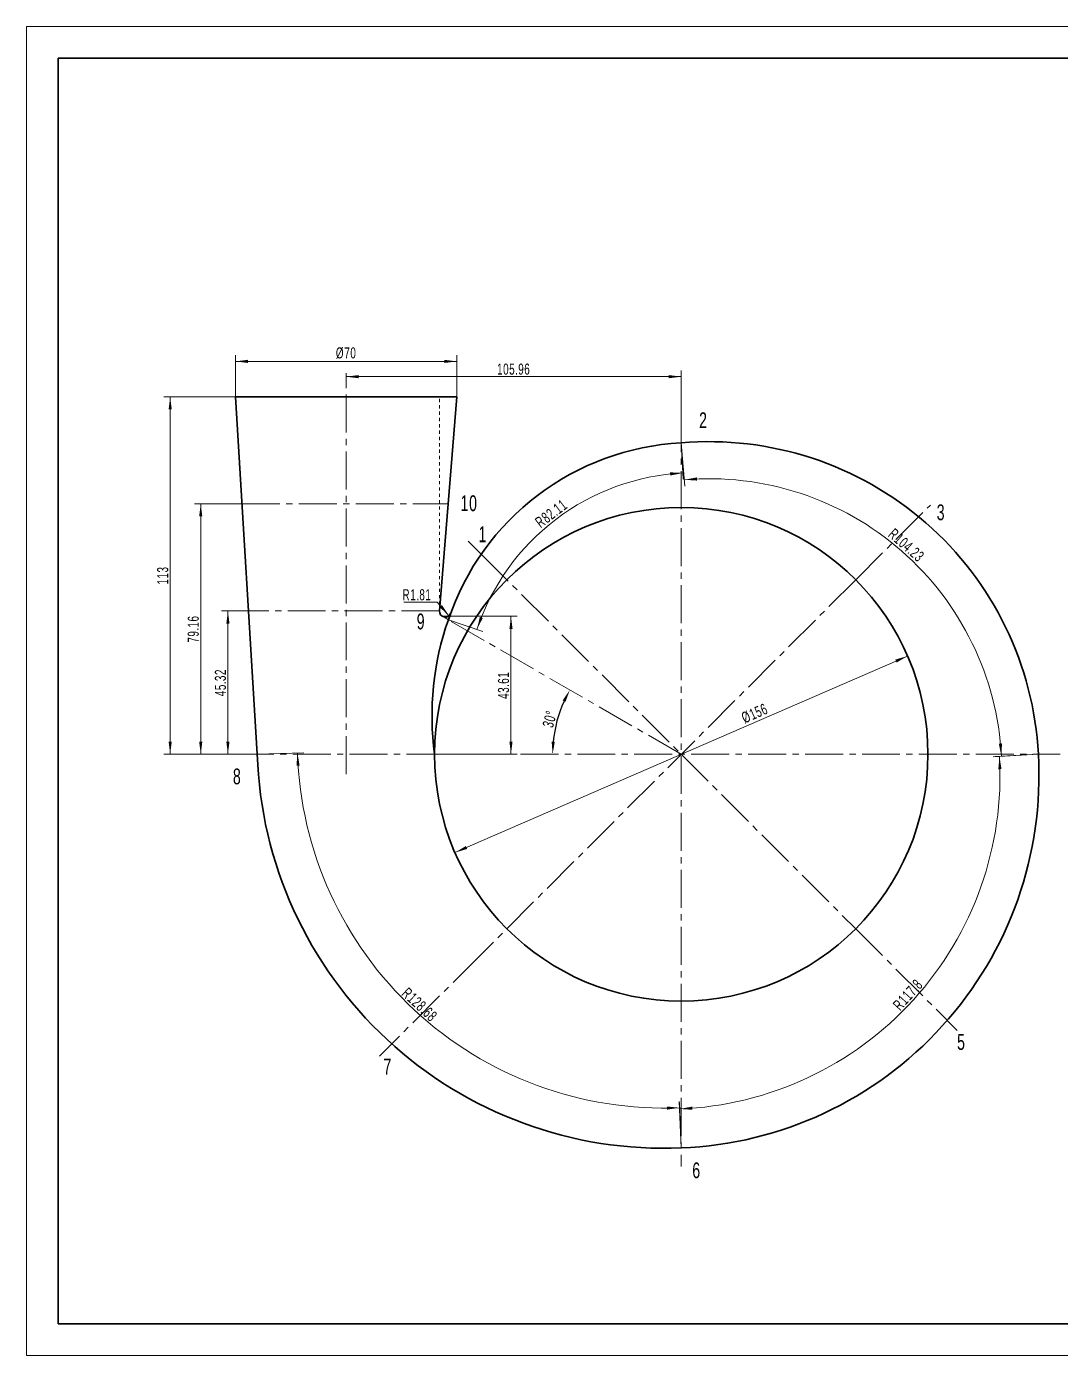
# Model space of a CAD drawing. Header units: millimetres. Extents: x -297 to 297, y -210 to 210.
# Drawn here: x -297 to 29.9, y -210 to 210 of the extents above; entities that cross this region are included whole.
import ezdxf

# ---------------------------------------------------------------- set-up
doc = ezdxf.new("R2010")
doc.units = ezdxf.units.MM
doc.linetypes.add('点画线', pattern=[18, 12, -2, 2, -2])
doc.linetypes.add('虚线', pattern=[2, 1, -1])
doc.layers.get('0').update_dxf_attribs({"lineweight": 35})
for name, color, linetype, lineweight in [('中心线层', 1, '点画线', 18), ('尺寸线层', 3, 'Continuous', 18), ('粗实线层', 7, 'Continuous', 35), ('细实线层', 7, 'Continuous', 18), ('虚线层', 6, '虚线', 18)]:
    doc.layers.add(name, color=color, linetype=linetype, lineweight=lineweight)
doc.styles.add('标准', font='FSGB2312.ttf', dxfattribs={"width": 0.667})
doc.dimstyles.new('标准', dxfattribs={"dimtxt": 3.5, "dimasz": 4, "dimexe": 2, "dimexo": 0, "dimtad": 1, "dimdsep": 46, "dimtxsty": '标准', "dimblk": '_CAXARROW', "dimcen": 0, "dimdle": 8, "dimazin": 2, "dimtfac": 0.707107, "dimtdec": 3, "dimtmove": 2, "dimatfit": 3, "dimfxl": 0, "dimfrac": 2, "dimtolj": 1, "dimarcsym": 0})

# ---------------------------------------------------------------- blocks, each defined once
blk = doc.blocks.new('$CAXA_FRAME_13B17AC1$')
at = {"layer": '粗实线层'}
for p, q in [((-287, 200), (-287, -200)), ((287, 200), (-287, 200)), ((-287, -200), (287, -200))]:
    blk.add_line(p, q, dxfattribs=at)
at = {"layer": '细实线层'}
for p, q in [((297, 210), (-297, 210)), ((-297, 210), (-297, -210)), ((-297, -210), (297, -210))]:
    blk.add_line(p, q, dxfattribs=at)
blk = doc.blocks.new('_CAXARROW_0')
blk.add_hatch(color=0).paths.add_polyline_path([(0, 0), (-1, 0.125), (-1, -0.125)], flags=0)
blk = doc.blocks.new('*X31')
at = {"layer": '尺寸线层', "color": 0, "linetype": 'Continuous', "lineweight": -2, "transparency": 16777216}
blk.add_arc((-90, -20), 40.68, 155.6355, 174.3645, dxfattribs=at)
at = {"layer": '尺寸线层', "color": 0, "lineweight": -2, "transparency": 16777216, "xscale": 4, "yscale": 4, "zscale": 4}
for p, rotation in [((-125.23, 0.34), 62.81773591480398), ((-130.68, -20), 267.1822640851962)]:
    blk.add_blockref('_CAXARROW_0', p, dxfattribs=dict(at, rotation=rotation))
at = {"layer": '尺寸线层', "color": 0, "transparency": 16777216, "insert": (-131.59, -8.86), "char_height": 3.5, "width": 8.9132, "attachment_point": 5, "rotation": 75, "line_spacing_factor": 1.15057, "style": '标准'}
blk.add_mtext('\\T1.1;30%%D', dxfattribs=at)
blk = doc.blocks.new('_CAXARROW')
blk.add_hatch(color=0).paths.add_polyline_path([(0, 0), (-1, 0.125), (-1, -0.125)], flags=0)
blk = doc.blocks.new('*X34')
at = {"layer": '尺寸线层', "linetype": 'Continuous', "transparency": 16777216}
for points in [[(-18.45, 11.05), (-21.92, 9), (-22.32, 9.92)], [(-161.55, -51.05), (-157.68, -49.92), (-158.08, -49)]]:
    blk.add_hatch(color=0, dxfattribs=at).paths.add_polyline_path(points, flags=0)
at = {"layer": '尺寸线层', "color": 0, "linetype": 'Continuous', "transparency": 16777216}
blk.add_line((-18.45, 11.05), (-161.55, -51.05), dxfattribs=at)
at = {"layer": '尺寸线层', "color": 0, "transparency": 16777216, "insert": (-66.78, -7.07), "char_height": 3.5, "width": 15.0771, "attachment_point": 5, "rotation": 23.4597, "line_spacing_factor": 1.15057, "style": '标准'}
blk.add_mtext('\\T1.1;%%C156', dxfattribs=at)
blk = doc.blocks.new('*X35')
at = {"layer": '尺寸线层', "linetype": 'Continuous', "transparency": 16777216}
for points in [[(-89.51, 68.92), (-93.46, 68.1), (-93.55, 69.1)], [(-154.6, 19.49), (-152.75, 23.07), (-153.69, 23.43)]]:
    blk.add_hatch(color=0, dxfattribs=at).paths.add_polyline_path(points, flags=0)
at = {"layer": '尺寸线层', "color": 0, "linetype": 'Continuous', "transparency": 16777216}
for p, q in [((-90, 78.44), (-89.41, 66.92)), ((-163.64, 22.52), (-152.7, 18.85))]:
    blk.add_line(p, q, dxfattribs=at)
for start, end in [(92.9456, 127.2145), (127.2145, 161.4835)]:
    blk.add_arc((-85.78, -3.56), 72.57, start, end, dxfattribs=at)
at = {"layer": '尺寸线层', "color": 0, "transparency": 16777216, "insert": (-131.1, 56.11), "char_height": 3.5, "width": 19.9631, "attachment_point": 5, "rotation": 37.2145, "line_spacing_factor": 1.15057, "style": '标准'}
blk.add_mtext('\\T1.1;R82.11', dxfattribs=at)
blk = doc.blocks.new('*X36')
at = {"layer": '尺寸线层', "linetype": 'Continuous', "transparency": 16777216}
for points in [[(-89.01, 66.76), (-84.98, 66.51), (-85.04, 67.51)], [(11.2, -20.61), (10.41, -16.66), (11.41, -16.57)]]:
    blk.add_hatch(color=0, dxfattribs=at).paths.add_polyline_path(points, flags=0)
at = {"layer": '尺寸线层', "color": 0, "linetype": 'Continuous', "transparency": 16777216}
for p, q in [((-90, 78.44), (-88.84, 64.77)), ((22.91, -20), (9.21, -20.71))]:
    blk.add_line(p, q, dxfattribs=at)
for start, end in [(48.9166, 94.8544), (2.9789, 48.9166)]:
    blk.add_arc((-81.18, -25.42), 92.51, start, end, dxfattribs=at)
at = {"layer": '尺寸线层', "color": 0, "transparency": 16777216, "insert": (-18.84, 46.09), "char_height": 3.5, "width": 23.8195, "attachment_point": 5, "rotation": 318.9166, "line_spacing_factor": 1.15057, "style": '标准'}
blk.add_mtext('\\T1.1;R104.23', dxfattribs=at)
blk = doc.blocks.new('*X37')
at = {"layer": '尺寸线层', "linetype": 'Continuous', "transparency": 16777216}
for points in [[(10.6, -20.7), (10.25, -24.72), (11.25, -24.69)], [(-90.49, -132.1), (-86.53, -131.36), (-86.46, -132.36)]]:
    blk.add_hatch(color=0, dxfattribs=at).paths.add_polyline_path(points, flags=0)
at = {"layer": '尺寸线层', "color": 0, "linetype": 'Continuous', "transparency": 16777216}
for p, q in [((22.91, -20), (8.6, -20.82)), ((-90, -144.42), (-90.57, -130.1))]:
    blk.add_line(p, q, dxfattribs=at)
for start, end in [(317.7765, 3.2692), (272.2839, 317.7765)]:
    blk.add_arc((-94.69, -26.72), 105.46, start, end, dxfattribs=at)
at = {"layer": '尺寸线层', "color": 0, "transparency": 16777216, "insert": (-18.34, -96.01), "char_height": 3.5, "width": 20.1146, "attachment_point": 5, "rotation": 47.7765, "line_spacing_factor": 1.15057, "style": '标准'}
blk.add_mtext('\\T1.1;R117.8', dxfattribs=at)
blk = doc.blocks.new('*X38')
at = {"layer": '尺寸线层', "linetype": 'Continuous', "transparency": 16777216}
for points in [[(-211.36, -19.59), (-210.67, -23.56), (-211.66, -23.62)], [(-90.54, -131.72), (-94.55, -131.32), (-94.53, -132.32)]]:
    blk.add_hatch(color=0, dxfattribs=at).paths.add_polyline_path(points, flags=0)
at = {"layer": '尺寸线层', "color": 0, "linetype": 'Continuous', "transparency": 16777216}
for p, q in [((-224.07, -20), (-209.36, -19.53)), ((-90, -144.42), (-90.62, -129.72))]:
    blk.add_line(p, q, dxfattribs=at)
for start, end in [(181.8444, 227.138), (227.138, 272.4316)]:
    blk.add_arc((-95.46, -15.86), 115.96, start, end, dxfattribs=at)
at = {"layer": '尺寸线层', "color": 0, "transparency": 16777216, "insert": (-172.74, -99.13), "char_height": 3.5, "width": 23.668, "attachment_point": 5, "rotation": 317.138, "line_spacing_factor": 1.15057, "style": '标准'}
blk.add_mtext('\\T1.1;R128.68', dxfattribs=at)
blk = doc.blocks.new('*X39')
at = {"layer": '尺寸线层', "linetype": 'Continuous', "transparency": 16777216}
blk.add_hatch(color=0, dxfattribs=at).paths.add_polyline_path([(-163.44, 23.81), (-166.44, 26.5), (-165.69, 27.16)], flags=0)
at = {"layer": '尺寸线层', "color": 0, "linetype": 'Continuous', "transparency": 16777216}
for p, q in [((-167.13, 28.05), (-177.67, 28.05)), ((-163.44, 23.81), (-167.13, 28.05))]:
    blk.add_line(p, q, dxfattribs=at)
at = {"layer": '尺寸线层', "color": 0, "linetype": 'Continuous', "transparency": 16777216, "insert": (-173.57, 30.4), "char_height": 3.5, "width": 16.4096, "attachment_point": 5, "line_spacing_factor": 1.15057, "style": '标准'}
blk.add_mtext('\\T1.1;R1.81', dxfattribs=at)
blk = doc.blocks.new('*X40')
at = {"layer": '尺寸线层', "linetype": 'Continuous', "transparency": 16777216}
for points in [[(-143.84, 23.61), (-143.34, 19.61), (-144.34, 19.61)], [(-143.84, -20), (-143.34, -16), (-144.34, -16)]]:
    blk.add_hatch(color=0, dxfattribs=at).paths.add_polyline_path(points, flags=0)
at = {"layer": '尺寸线层', "color": 0, "linetype": 'Continuous', "transparency": 16777216}
for p, q in [((-165.53, 23.61), (-141.84, 23.61)), ((-143.84, 23.61), (-143.84, -20)), ((-168, -20), (-141.84, -20))]:
    blk.add_line(p, q, dxfattribs=at)
at = {"layer": '尺寸线层', "color": 0, "transparency": 16777216, "insert": (-146.19, 1.8), "char_height": 3.5, "width": 16.2077, "attachment_point": 5, "rotation": 90, "line_spacing_factor": 1.15057, "style": '标准'}
blk.add_mtext('\\T1.1;43.61', dxfattribs=at)
blk = doc.blocks.new('*X41')
at = {"layer": '尺寸线层', "linetype": 'Continuous', "transparency": 16777216}
for points in [[(-195.96, 99.35), (-191.96, 98.85), (-191.96, 99.85)], [(-90, 99.35), (-94, 98.85), (-94, 99.85)]]:
    blk.add_hatch(color=0, dxfattribs=at).paths.add_polyline_path(points, flags=0)
at = {"layer": '尺寸线层', "color": 0, "linetype": 'Continuous', "transparency": 16777216}
for p, q in [((-90, 87.45), (-90, 101.35)), ((-195.96, 100.46), (-195.96, 97.35)), ((-90, 99.35), (-195.96, 99.35))]:
    blk.add_line(p, q, dxfattribs=at)
at = {"layer": '尺寸线层', "color": 0, "transparency": 16777216, "insert": (-142.98, 101.71), "char_height": 3.5, "width": 19.7612, "attachment_point": 5, "line_spacing_factor": 1.15057, "style": '标准'}
blk.add_mtext('\\T1.1;105.96', dxfattribs=at)
blk = doc.blocks.new('*X42')
at = {"layer": '尺寸线层', "linetype": 'Continuous', "transparency": 16777216}
for points in [[(-233.34, 25.32), (-232.84, 21.32), (-233.84, 21.32)], [(-233.34, -20), (-232.84, -16), (-233.84, -16)]]:
    blk.add_hatch(color=0, dxfattribs=at).paths.add_polyline_path(points, flags=0)
at = {"layer": '尺寸线层', "color": 0, "linetype": 'Continuous', "transparency": 16777216}
for p, q in [((-226.84, 25.32), (-235.34, 25.32)), ((-233.34, 25.32), (-233.34, -20)), ((-224.07, -20), (-235.34, -20))]:
    blk.add_line(p, q, dxfattribs=at)
at = {"layer": '尺寸线层', "color": 0, "transparency": 16777216, "insert": (-235.7, 2.66), "char_height": 3.5, "width": 16.3844, "attachment_point": 5, "rotation": 90, "line_spacing_factor": 1.15057, "style": '标准'}
blk.add_mtext('\\T1.1;45.32', dxfattribs=at)
blk = doc.blocks.new('*X43')
at = {"layer": '尺寸线层', "linetype": 'Continuous', "transparency": 16777216}
for points in [[(-241.93, 59.16), (-241.43, 55.16), (-242.43, 55.16)], [(-241.93, -20), (-241.43, -16), (-242.43, -16)]]:
    blk.add_hatch(color=0, dxfattribs=at).paths.add_polyline_path(points, flags=0)
at = {"layer": '尺寸线层', "color": 0, "linetype": 'Continuous', "transparency": 16777216}
for p, q in [((-228.9, 59.16), (-243.93, 59.16)), ((-241.93, 59.16), (-241.93, -20)), ((-224.07, -20), (-243.93, -20))]:
    blk.add_line(p, q, dxfattribs=at)
at = {"layer": '尺寸线层', "color": 0, "transparency": 16777216, "insert": (-244.28, 19.58), "char_height": 3.5, "width": 16.3087, "attachment_point": 5, "rotation": 90, "line_spacing_factor": 1.15057, "style": '标准'}
blk.add_mtext('\\T1.1;79.16', dxfattribs=at)
blk = doc.blocks.new('*X44')
at = {"layer": '尺寸线层', "linetype": 'Continuous', "transparency": 16777216}
for points in [[(-251.59, 93), (-251.09, 89), (-252.09, 89)], [(-251.59, -20), (-251.09, -16), (-252.09, -16)]]:
    blk.add_hatch(color=0, dxfattribs=at).paths.add_polyline_path(points, flags=0)
at = {"layer": '尺寸线层', "color": 0, "linetype": 'Continuous', "transparency": 16777216}
for p, q in [((-230.96, 93), (-253.59, 93)), ((-251.59, 93), (-251.59, -20)), ((-224.07, -20), (-253.59, -20))]:
    blk.add_line(p, q, dxfattribs=at)
at = {"layer": '尺寸线层', "color": 0, "transparency": 16777216, "insert": (-253.94, 36.5), "char_height": 3.5, "width": 9.227, "attachment_point": 5, "rotation": 90, "line_spacing_factor": 1.15057, "style": '标准'}
blk.add_mtext('\\T1.1;113', dxfattribs=at)
blk = doc.blocks.new('*X45')
at = {"layer": '尺寸线层', "linetype": 'Continuous', "transparency": 16777216}
for points in [[(-230.96, 104.18), (-226.96, 104.68), (-226.96, 103.68)], [(-160.96, 104.18), (-164.96, 104.68), (-164.96, 103.68)]]:
    blk.add_hatch(color=0, dxfattribs=at).paths.add_polyline_path(points, flags=0)
at = {"layer": '尺寸线层', "color": 0, "linetype": 'Continuous', "transparency": 16777216}
for p, q in [((-230.96, 93), (-230.96, 106.18)), ((-160.96, 93), (-160.96, 106.18)), ((-230.96, 104.18), (-160.96, 104.18))]:
    blk.add_line(p, q, dxfattribs=at)
at = {"layer": '尺寸线层', "color": 0, "transparency": 16777216, "insert": (-195.96, 106.8), "char_height": 3.5, "width": 11.7255, "attachment_point": 5, "line_spacing_factor": 1.15057, "style": '标准'}
blk.add_mtext('\\T1.1;%%C70', dxfattribs=at)

msp = doc.modelspace()

# ---------------------------------------------------------------- linework, layer by layer
at = {"layer": '中心线层'}
for p, q in [((-195.964, -26.303), (-195.964, 100.455)), ((-90, 87.446), (-90, -150.31)), ((-228.899, 59.162), (-163.698, 59.162)), ((-34.846, 35.154), (-11.23, 58.77)), ((-153.244, 43.244), (-157.36, 47.36)), ((-153.244, 43.244), (-90, -20)), ((-34.846, 35.154), (-153.67, -83.67)), ((-166.433, 25.324), (-226.835, 25.324)), ((-163.639, 22.515), (-165.533, 23.609)), ((-90, -20), (-163.639, 22.515)), ((-230.849, -20), (29.781, -20)), ((-90, -20), (-34.846, -75.154)), ((-34.846, -75.154), (-2.73, -107.27)), ((-153.67, -83.67), (-185.453, -115.453))]:
    msp.add_line(p, q, dxfattribs=at)
at = {"layer": '粗实线层'}
for p, q in [((-230.964, 93), (-160.964, 93)), ((-230.964, 93), (-224.07, -20)), ((-160.964, 93), (-166.433, 25.324))]:
    msp.add_line(p, q, dxfattribs=at)
msp.add_circle((-90, -20), 78, dxfattribs=at)
for centre, radius, start, end in [((-85.781, -3.561), 82.109, 92.94561, 161.48346), ((-81.18, -25.417), 104.23, 2.97886, 94.85438), ((-164.627, 25.178), 1.812, 175.37969, 339.97388), ((-77.279, -7.824), 91.534, 160.64278, 187.64405), ((-95.459, -15.859), 128.677, 181.84437, 272.4316), ((-94.694, -26.718), 117.796, 272.28385, 3.26924)]:
    msp.add_arc(centre, radius, start, end, dxfattribs=at)
at = {"layer": '虚线层'}
msp.add_line((-166.433, 25.324), (-166.433, 93), dxfattribs=at)

# ---------------------------------------------------------------- block references
at = {"layer": '粗实线层'}
msp.add_blockref('$CAXA_FRAME_13B17AC1$', (0, 0), dxfattribs=at)

# ---------------------------------------------------------------- texts
at = {"layer": '尺寸线层', "char_height": 5, "width": 2.7501, "attachment_point": 1, "line_spacing_factor": 1.15057, "style": '标准'}
for s, insert in [('\\T1.1;2', (-84.364, 88.079)), ('\\T1.1;10', (-159.803, 61.846)), ('\\T1.1;3', (-9.236, 58.982)), ('\\T1.1;1', (-154.111, 52.039)), ('\\T1.1;9', (-173.642, 24.479)), ('\\T1.1;8', (-231.756, -24.493)), ('\\T1.1;5', (-2.797, -108.444)), ('\\T1.1;7', (-184.175, -116.235)), ('\\T1.1;6', (-86.51, -148.989))]:
    msp.add_mtext(s, dxfattribs=dict(at, insert=insert))

# ---------------------------------------------------------------- dimensions: what is measured, and where the dimension line sits
at = {"layer": '尺寸线层'}
for base, p1, p2, override, picture, middle in [((-160.964, 104.175), (-230.964, 93), (-160.964, 93), {"dimpost": '%%C<>', "dimsah": 1, "dimtfac": 1, "dimtfill": 1, "dimtzin": 8}, '*X45', (-195.964, 106.796)), ((-195.964, 99.352), (-90, 87.446), (-195.964, 100.455), {"dimsah": 1, "dimtfill": 1, "dimtzin": 8}, '*X41', (-142.982, 101.709))]:
    dim = msp.add_linear_dim(base=base, p1=p1, p2=p2, dimstyle='标准', override=override, dxfattribs=at)
    dim.commit()
    dim.dimension.update_dxf_attribs({"geometry": picture, "text_midpoint": middle})
for base, p1, p2, picture, middle in [((-251.585, -20), (-230.964, 93), (-224.07, -20), '*X44', (-253.941, 36.5)), ((-241.926, -20), (-228.899, 59.162), (-224.07, -20), '*X43', (-244.282, 19.581)), ((-233.34, -20), (-226.835, 25.324), (-224.07, -20), '*X42', (-235.696, 2.662)), ((-143.837, -20), (-165.533, 23.609), (-168, -20), '*X40', (-146.193, 1.805))]:
    dim = msp.add_linear_dim(base=base, p1=p1, p2=p2, angle=90, dimstyle='标准', override={"dimsah": 1, "dimtfill": 1, "dimtzin": 8}, dxfattribs=at)
    dim.commit()
    dim.dimension.update_dxf_attribs({"geometry": picture, "text_midpoint": middle})
for base, center, p1, p2, text, picture, middle in [((-129.674, 54.236), (-85.781, -3.561), (-90, 78.44), (-163.639, 22.515), 'R82.11', '*X35', (-131.099, 56.113)), ((-20.387, 44.312), (-81.18, -25.417), (22.91, -20), (-90, 78.44), 'R104.23', '*X36', (-18.839, 46.088)), ((-174.342, -100.86), (-95.459, -15.859), (-224.07, -20), (-90, -144.42), 'R128.68', '*X38', (-172.74, -99.133)), ((-16.596, -97.591), (-94.694, -26.718), (-90, -144.42), (22.91, -20), 'R117.8', '*X37', (-18.341, -96.008))]:
    dim = msp.add_angular_dim_3p(base=base, center=center, p1=p1, p2=p2, text=text, dimstyle='标准', override={"dimtad": 1, "dimtih": 0, "dimtoh": 0, "dimsah": 1, "dimtfill": 1}, dxfattribs=at)
    dim.commit()
    dim.dimension.update_dxf_attribs({"geometry": picture, "text_midpoint": middle})
dim = msp.add_radius_dim(center=(-164.627, 25.178), mpoint=(-163.436, 23.813), dimstyle='标准', override={"dimtih": 1, "dimtoh": 1, "dimpost": 'R<>', "dimsah": 1, "dimtfill": 1, "dimtzin": 8}, dxfattribs=at)
dim.commit()
dim.dimension.update_dxf_attribs({"geometry": '*X39', "text_midpoint": (-173.565, 28.026), "dimtype": 164})
dim = msp.add_angular_dim_2l(base=(-129.298, -9.47), line1=((-230.849, -20), (29.781, -20)), line2=((-90, -20), (-163.639, 22.515)), dimstyle='标准', override={"dimtad": 1, "dimtih": 0, "dimtoh": 0, "dimsah": 1, "dimtdec": 2, "dimtzin": 8}, dxfattribs=at)
dim.commit()
dim.dimension.update_dxf_attribs({"geometry": '*X31', "text_midpoint": (-131.592, -8.855)})
dim = msp.add_diameter_dim_2p(p1=(-161.553, -51.052), p2=(-18.447, 11.052), dimstyle='标准', override={"dimpost": '%%C<>', "dimsah": 1, "dimtfill": 1, "dimtzin": 8}, dxfattribs=at)
dim.commit()
dim.dimension.update_dxf_attribs({"geometry": '*X34', "text_midpoint": (-65.736, -9.47), "dimtype": 163})

doc.saveas('drawing.dxf')
